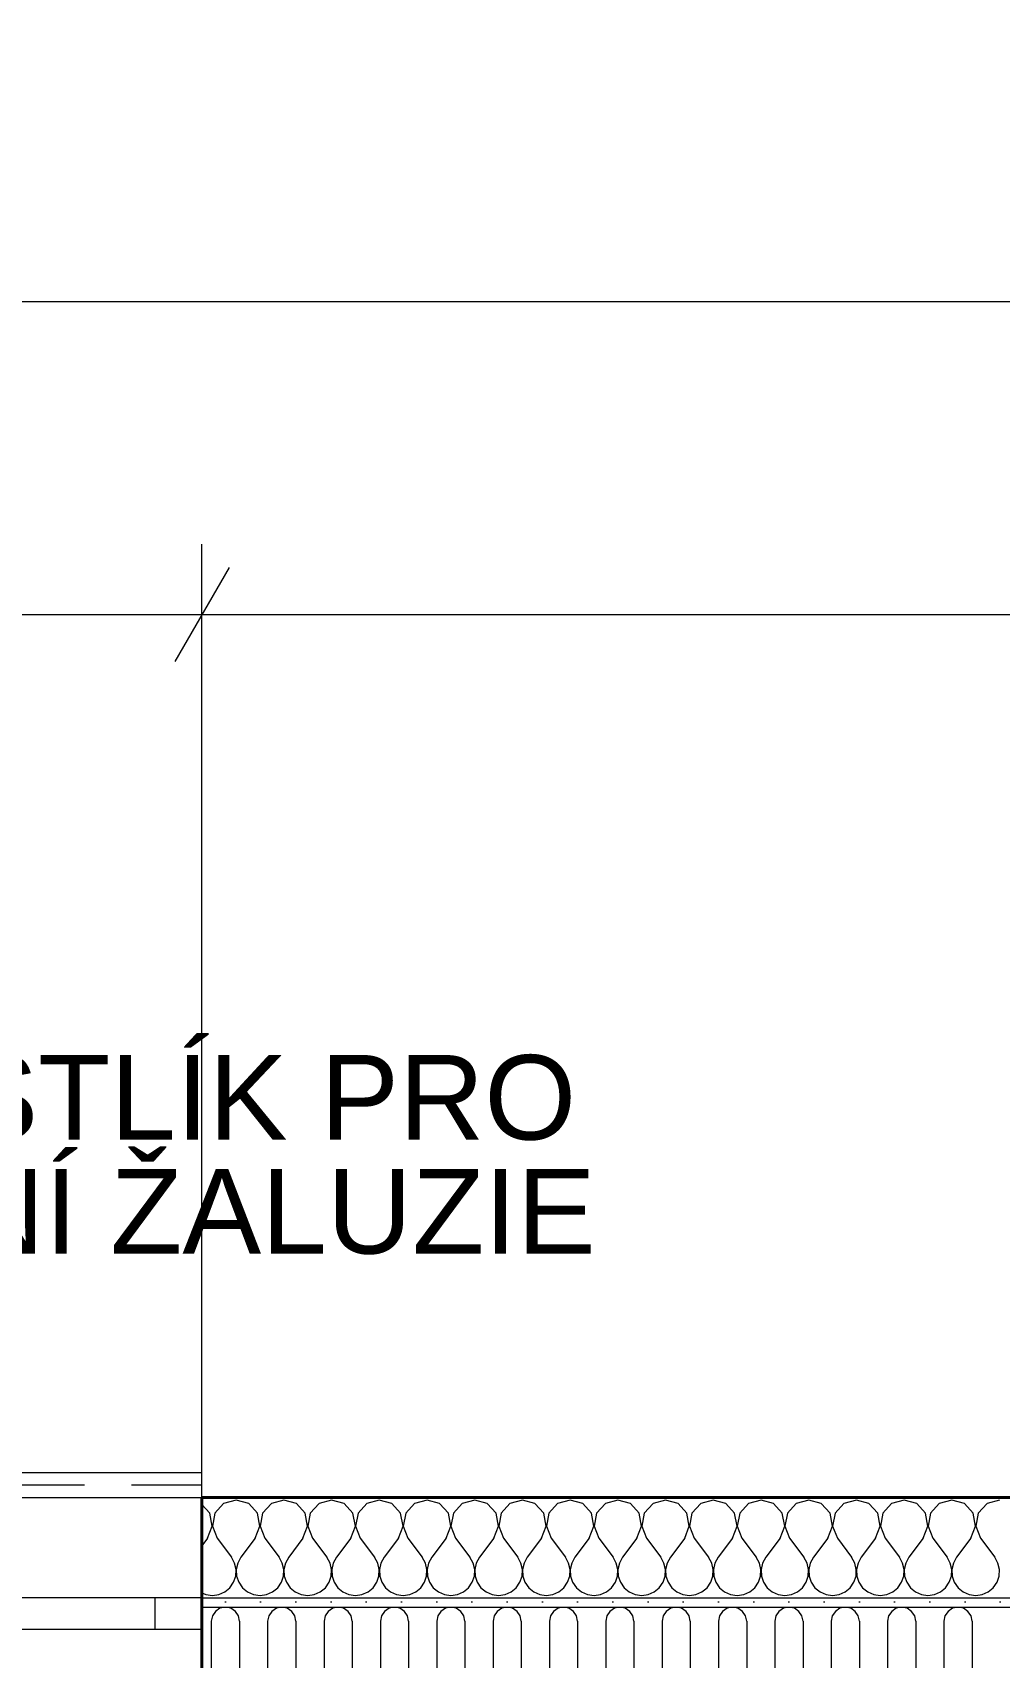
# Model space of a CAD drawing. Header units: millimetres. Extents: x -3100 to 17162, y -19566 to 10100.
# Drawn here: x 10379 to 11924, y 7505 to 10100 of the extents above; entities that cross this region are included whole.
import ezdxf

# ---------------------------------------------------------------- set-up
doc = ezdxf.new("R2010")
doc.units = ezdxf.units.MM
doc.header["$MEASUREMENT"] = 0
doc.linetypes.add('Wipeout_Contour', pattern=[1000, 0, -1000])
doc.linetypes.add('Čárkovaná S', pattern=[187.5, 112.5, -75])
for name, color, linetype in [('Konstrukce - morfy', 7, 'Continuous'), ('Konstrukce - svislé nosné', 7, 'Continuous'), ('Konstrukce – Dělicí čáry vrstev', 7, 'Continuous'), ('Kóty - SP', 7, 'Continuous'), ('Otvory – Okna', 7, 'Continuous'), ('Výplně – Řezové', 7, 'Continuous')]:
    doc.layers.add(name, color=color, linetype=linetype)
doc.styles.add('GENEROVANÝ_STYL_1', font='Arial.ttf')
doc.dimstyles.new('GENEROVANÝ_STYL__1', dxfattribs={"dimtxt": 134.999996, "dimasz": 114, "dimexe": 0.18, "dimexo": 0.0625, "dimgap": 0, "dimtad": 1, "dimtih": 1, "dimtoh": 1, "dimdec": 0, "dimzin": 0, "dimdsep": 46, "dimtxsty": 'GENEROVANÝ_STYL_1', "dimblk": 'ARROWHEAD_2', "dimblk1": 'ARROWHEAD_2', "dimblk2": 'ARROWHEAD_2', "dimcen": 0.09, "dimse1": 1, "dimse2": 1, "dimclrd": 256, "dimclre": 256, "dimclrt": 256, "dimazin": 0, "dimtfac": 1, "dimtdec": 4, "dimtmove": 0, "dimatfit": 3, "dimfxl": 1, "dimtolj": 1, "dimtzin": 0, "dimarcsym": 0})
doc.dimstyles.new('GENEROVANÝ_STYL__2', dxfattribs={"dimtxt": 134.999996, "dimasz": 114, "dimexe": 0.18, "dimexo": 0.0625, "dimgap": 0, "dimtad": 1, "dimdec": 0, "dimzin": 0, "dimdsep": 46, "dimtxsty": 'GENEROVANÝ_STYL_1', "dimblk": 'ARROWHEAD_2', "dimblk1": 'ARROWHEAD_2', "dimblk2": 'ARROWHEAD_2', "dimcen": 0.09, "dimse1": 1, "dimse2": 1, "dimclrd": 256, "dimclre": 256, "dimclrt": 256, "dimazin": 0, "dimtfac": 1, "dimtdec": 4, "dimtmove": 0, "dimatfit": 3, "dimfxl": 1, "dimtolj": 1, "dimtzin": 0, "dimarcsym": 0})
doc.dimstyles.new('GENEROVANÝ_STYL__3', dxfattribs={"dimtxt": 134.999996, "dimasz": 114, "dimexe": 0.18, "dimexo": 0.0625, "dimgap": 0, "dimtad": 1, "dimdec": 0, "dimzin": 0, "dimdsep": 46, "dimtxsty": 'GENEROVANÝ_STYL_1', "dimblk": 'ARROWHEAD_2', "dimblk1": 'ARROWHEAD_2', "dimblk2": 'ARROWHEAD_2', "dimcen": 0.09, "dimse1": 1, "dimse2": 1, "dimclrd": 256, "dimclre": 256, "dimclrt": 256, "dimazin": 0, "dimtfac": 1, "dimtdec": 4, "dimtmove": 2, "dimatfit": 3, "dimfxl": 1, "dimtolj": 1, "dimtzin": 0, "dimarcsym": 0})

# ---------------------------------------------------------------- blocks, each defined once
blk = doc.blocks.new('*X62')
at = {"layer": 'Výplně – Řezové', "color": 53, "linetype": 'Continuous', "lineweight": 13, "true_color": 0xeccf4f}
for p, q in [((10678.9, 7583.3), (10671.6, 7578.4)), ((10687.5, 7585), (10678.9, 7583.3)), ((10696.1, 7583.3), (10687.5, 7585)), ((10703.4, 7578.4), (10696.1, 7583.3)), ((10768.9, 7583.3), (10761.6, 7578.4)), ((10777.5, 7585), (10768.9, 7583.3)), ((10786.1, 7583.3), (10777.5, 7585)), ((10793.4, 7578.4), (10786.1, 7583.3)), ((10858.9, 7583.3), (10851.6, 7578.4)), ((10867.5, 7585), (10858.9, 7583.3)), ((10876.1, 7583.3), (10867.5, 7585)), ((10883.4, 7578.4), (10876.1, 7583.3)), ((10948.9, 7583.3), (10941.6, 7578.4)), ((10957.5, 7585), (10948.9, 7583.3)), ((10966.1, 7583.3), (10957.5, 7585)), ((10973.4, 7578.4), (10966.1, 7583.3)), ((11038.9, 7583.3), (11031.6, 7578.4)), ((11047.5, 7585), (11038.9, 7583.3)), ((11056.1, 7583.3), (11047.5, 7585)), ((11063.4, 7578.4), (11056.1, 7583.3)), ((11128.9, 7583.3), (11121.6, 7578.4)), ((11137.5, 7585), (11128.9, 7583.3)), ((11146.1, 7583.3), (11137.5, 7585)), ((11153.4, 7578.4), (11146.1, 7583.3)), ((11218.9, 7583.3), (11211.6, 7578.4)), ((11227.5, 7585), (11218.9, 7583.3)), ((11236.1, 7583.3), (11227.5, 7585)), ((11243.4, 7578.4), (11236.1, 7583.3)), ((11308.9, 7583.3), (11301.6, 7578.4)), ((11317.5, 7585), (11308.9, 7583.3)), ((11326.1, 7583.3), (11317.5, 7585)), ((11333.4, 7578.4), (11326.1, 7583.3)), ((11398.9, 7583.3), (11391.6, 7578.4)), ((11407.5, 7585), (11398.9, 7583.3)), ((11416.1, 7583.3), (11407.5, 7585)), ((11423.4, 7578.4), (11416.1, 7583.3)), ((11488.9, 7583.3), (11481.6, 7578.4)), ((11497.5, 7585), (11488.9, 7583.3)), ((11506.1, 7583.3), (11497.5, 7585)), ((11513.4, 7578.4), (11506.1, 7583.3)), ((11578.9, 7583.3), (11571.6, 7578.4)), ((11587.5, 7585), (11578.9, 7583.3)), ((11596.1, 7583.3), (11587.5, 7585)), ((11603.4, 7578.4), (11596.1, 7583.3)), ((11668.9, 7583.3), (11661.6, 7578.4)), ((11677.5, 7585), (11668.9, 7583.3)), ((11686.1, 7583.3), (11677.5, 7585)), ((11693.4, 7578.4), (11686.1, 7583.3)), ((11758.9, 7583.3), (11751.6, 7578.4)), ((11767.5, 7585), (11758.9, 7583.3)), ((11776.1, 7583.3), (11767.5, 7585)), ((11783.4, 7578.4), (11776.1, 7583.3)), ((11848.9, 7583.3), (11841.6, 7578.4)), ((11857.5, 7585), (11848.9, 7583.3)), ((11866.1, 7583.3), (11857.5, 7585)), ((11873.4, 7578.4), (11866.1, 7583.3)), ((10666.7, 7571.1), (10665, 7562.5)), ((10665, 7562.5), (10665, 7487.5)), ((10671.6, 7578.4), (10666.7, 7571.1)), ((10708.3, 7571.1), (10703.4, 7578.4)), ((10710, 7562.5), (10708.3, 7571.1)), ((10710, 7562.5), (10710, 7487.5)), ((10756.7, 7571.1), (10755, 7562.5)), ((10755, 7562.5), (10755, 7487.5)), ((10761.6, 7578.4), (10756.7, 7571.1)), ((10798.3, 7571.1), (10793.4, 7578.4)), ((10800, 7562.5), (10798.3, 7571.1)), ((10800, 7562.5), (10800, 7487.5)), ((10846.7, 7571.1), (10845, 7562.5)), ((10845, 7562.5), (10845, 7487.5)), ((10851.6, 7578.4), (10846.7, 7571.1)), ((10888.3, 7571.1), (10883.4, 7578.4)), ((10890, 7562.5), (10888.3, 7571.1)), ((10890, 7562.5), (10890, 7487.5)), ((10936.7, 7571.1), (10935, 7562.5)), ((10935, 7562.5), (10935, 7487.5)), ((10941.6, 7578.4), (10936.7, 7571.1)), ((10978.3, 7571.1), (10973.4, 7578.4)), ((10980, 7562.5), (10978.3, 7571.1)), ((10980, 7562.5), (10980, 7487.5)), ((11026.7, 7571.1), (11025, 7562.5)), ((11025, 7562.5), (11025, 7487.5)), ((11031.6, 7578.4), (11026.7, 7571.1)), ((11068.3, 7571.1), (11063.4, 7578.4)), ((11070, 7562.5), (11068.3, 7571.1)), ((11070, 7562.5), (11070, 7487.5)), ((11116.7, 7571.1), (11115, 7562.5)), ((11115, 7562.5), (11115, 7487.5)), ((11121.6, 7578.4), (11116.7, 7571.1)), ((11158.3, 7571.1), (11153.4, 7578.4)), ((11160, 7562.5), (11158.3, 7571.1)), ((11160, 7562.5), (11160, 7487.5)), ((11206.7, 7571.1), (11205, 7562.5)), ((11205, 7562.5), (11205, 7487.5)), ((11211.6, 7578.4), (11206.7, 7571.1)), ((11248.3, 7571.1), (11243.4, 7578.4)), ((11250, 7562.5), (11248.3, 7571.1)), ((11250, 7562.5), (11250, 7487.5)), ((11296.7, 7571.1), (11295, 7562.5)), ((11295, 7562.5), (11295, 7487.5)), ((11301.6, 7578.4), (11296.7, 7571.1)), ((11338.3, 7571.1), (11333.4, 7578.4)), ((11340, 7562.5), (11338.3, 7571.1)), ((11340, 7562.5), (11340, 7487.5)), ((11386.7, 7571.1), (11385, 7562.5)), ((11385, 7562.5), (11385, 7487.5)), ((11391.6, 7578.4), (11386.7, 7571.1)), ((11428.3, 7571.1), (11423.4, 7578.4)), ((11430, 7562.5), (11428.3, 7571.1)), ((11430, 7562.5), (11430, 7487.5)), ((11476.7, 7571.1), (11475, 7562.5)), ((11475, 7562.5), (11475, 7487.5)), ((11481.6, 7578.4), (11476.7, 7571.1)), ((11518.3, 7571.1), (11513.4, 7578.4)), ((11520, 7562.5), (11518.3, 7571.1)), ((11520, 7562.5), (11520, 7487.5)), ((11566.7, 7571.1), (11565, 7562.5)), ((11565, 7562.5), (11565, 7487.5)), ((11571.6, 7578.4), (11566.7, 7571.1)), ((11608.3, 7571.1), (11603.4, 7578.4)), ((11610, 7562.5), (11608.3, 7571.1)), ((11610, 7562.5), (11610, 7487.5)), ((11656.7, 7571.1), (11655, 7562.5)), ((11655, 7562.5), (11655, 7487.5)), ((11661.6, 7578.4), (11656.7, 7571.1)), ((11698.3, 7571.1), (11693.4, 7578.4)), ((11700, 7562.5), (11698.3, 7571.1)), ((11700, 7562.5), (11700, 7487.5)), ((11746.7, 7571.1), (11745, 7562.5)), ((11745, 7562.5), (11745, 7487.5)), ((11751.6, 7578.4), (11746.7, 7571.1)), ((11788.3, 7571.1), (11783.4, 7578.4)), ((11790, 7562.5), (11788.3, 7571.1)), ((11790, 7562.5), (11790, 7487.5)), ((11836.7, 7571.1), (11835, 7562.5)), ((11835, 7562.5), (11835, 7487.5)), ((11841.6, 7578.4), (11836.7, 7571.1)), ((11878.3, 7571.1), (11873.4, 7578.4)), ((11880, 7562.5), (11878.3, 7571.1)), ((11880, 7562.5), (11880, 7487.5))]:
    blk.add_line(p, q, dxfattribs=at)
blk = doc.blocks.new('*X68')
at = {"layer": 'Výplně – Řezové', "color": 53, "linetype": 'Continuous', "lineweight": 13, "true_color": 0xeccf4f}
for p, q in [((10662.6, 7735.1), (10650, 7749)), ((10666.5, 7714.7), (10662.6, 7735.1)), ((10670.7, 7735.1), (10666.8, 7714.7)), ((10684.7, 7750.5), (10670.7, 7735.1)), ((10704.8, 7756.2), (10684.7, 7750.5)), ((10724.8, 7750.5), (10704.8, 7756.2)), ((10738.8, 7735.1), (10724.8, 7750.5)), ((10742.7, 7714.7), (10738.8, 7735.1)), ((10746.9, 7735.1), (10743, 7714.7)), ((10760.9, 7750.5), (10746.9, 7735.1)), ((10781, 7756.2), (10760.9, 7750.5)), ((10801, 7750.5), (10781, 7756.2)), ((10815, 7735.1), (10801, 7750.5)), ((10818.9, 7714.7), (10815, 7735.1)), ((10823.1, 7735.1), (10819.2, 7714.7)), ((10837.1, 7750.5), (10823.1, 7735.1)), ((10857.1, 7756.2), (10837.1, 7750.5)), ((10877.2, 7750.5), (10857.1, 7756.2)), ((10891.2, 7735.1), (10877.2, 7750.5)), ((10895.1, 7714.7), (10891.2, 7735.1)), ((10899.3, 7735.1), (10895.4, 7714.7)), ((10913.3, 7750.5), (10899.3, 7735.1)), ((10933.3, 7756.2), (10913.3, 7750.5)), ((10953.4, 7750.5), (10933.3, 7756.2)), ((10967.4, 7735.1), (10953.4, 7750.5)), ((10971.3, 7714.7), (10967.4, 7735.1)), ((10975.5, 7735.1), (10971.6, 7714.7)), ((10989.5, 7750.5), (10975.5, 7735.1)), ((11009.5, 7756.2), (10989.5, 7750.5)), ((11029.6, 7750.5), (11009.5, 7756.2)), ((11043.6, 7735.1), (11029.6, 7750.5)), ((11047.5, 7714.7), (11043.6, 7735.1)), ((11051.6, 7735.1), (11047.8, 7714.7)), ((11065.7, 7750.5), (11051.6, 7735.1)), ((11085.7, 7756.2), (11065.7, 7750.5)), ((11105.7, 7750.5), (11085.7, 7756.2)), ((11119.8, 7735.1), (11105.7, 7750.5)), ((11123.7, 7714.7), (11119.8, 7735.1)), ((11127.8, 7735.1), (11124, 7714.7)), ((11141.9, 7750.5), (11127.8, 7735.1)), ((11161.9, 7756.2), (11141.9, 7750.5)), ((11181.9, 7750.5), (11161.9, 7756.2)), ((11196, 7735.1), (11181.9, 7750.5)), ((11199.8, 7714.7), (11196, 7735.1)), ((11204, 7735.1), (11200.2, 7714.7)), ((11218.1, 7750.5), (11204, 7735.1)), ((11238.1, 7756.2), (11218.1, 7750.5)), ((11258.1, 7750.5), (11238.1, 7756.2)), ((11272.2, 7735.1), (11258.1, 7750.5)), ((11276, 7714.7), (11272.2, 7735.1)), ((11280.2, 7735.1), (11276.3, 7714.7)), ((11294.3, 7750.5), (11280.2, 7735.1)), ((11314.3, 7756.2), (11294.3, 7750.5)), ((11334.3, 7750.5), (11314.3, 7756.2)), ((11348.4, 7735.1), (11334.3, 7750.5)), ((11352.2, 7714.7), (11348.4, 7735.1)), ((11356.4, 7735.1), (11352.5, 7714.7)), ((11370.4, 7750.5), (11356.4, 7735.1)), ((11390.5, 7756.2), (11370.4, 7750.5)), ((11410.5, 7750.5), (11390.5, 7756.2)), ((11424.5, 7735.1), (11410.5, 7750.5)), ((11428.4, 7714.7), (11424.5, 7735.1)), ((11432.6, 7735.1), (11428.7, 7714.7)), ((11446.6, 7750.5), (11432.6, 7735.1)), ((11466.7, 7756.2), (11446.6, 7750.5)), ((11486.7, 7750.5), (11466.7, 7756.2)), ((11500.7, 7735.1), (11486.7, 7750.5)), ((11504.6, 7714.7), (11500.7, 7735.1)), ((11508.8, 7735.1), (11504.9, 7714.7)), ((11522.8, 7750.5), (11508.8, 7735.1)), ((11542.9, 7756.2), (11522.8, 7750.5)), ((11562.9, 7750.5), (11542.9, 7756.2)), ((11576.9, 7735.1), (11562.9, 7750.5)), ((11580.8, 7714.7), (11576.9, 7735.1)), ((11585, 7735.1), (11581.1, 7714.7)), ((11599, 7750.5), (11585, 7735.1)), ((11619, 7756.2), (11599, 7750.5)), ((11639.1, 7750.5), (11619, 7756.2)), ((11653.1, 7735.1), (11639.1, 7750.5)), ((11657, 7714.7), (11653.1, 7735.1)), ((11661.2, 7735.1), (11657.3, 7714.7)), ((11675.2, 7750.5), (11661.2, 7735.1)), ((11695.2, 7756.2), (11675.2, 7750.5)), ((11715.3, 7750.5), (11695.2, 7756.2)), ((11729.3, 7735.1), (11715.3, 7750.5)), ((11733.2, 7714.7), (11729.3, 7735.1)), ((11737.4, 7735.1), (11733.5, 7714.7)), ((11751.4, 7750.5), (11737.4, 7735.1)), ((11771.4, 7756.2), (11751.4, 7750.5)), ((11791.5, 7750.5), (11771.4, 7756.2)), ((11805.5, 7735.1), (11791.5, 7750.5)), ((11809.4, 7714.7), (11805.5, 7735.1)), ((11813.5, 7735.1), (11809.7, 7714.7)), ((11827.6, 7750.5), (11813.5, 7735.1)), ((11847.6, 7756.2), (11827.6, 7750.5)), ((11867.6, 7750.5), (11847.6, 7756.2)), ((11881.7, 7735.1), (11867.6, 7750.5)), ((11885.6, 7714.7), (11881.7, 7735.1)), ((11889.7, 7735.1), (11885.9, 7714.7)), ((11903.8, 7750.5), (11889.7, 7735.1)), ((11923.8, 7756.2), (11903.8, 7750.5)), ((10659, 7695.2), (10666.5, 7714.7)), ((10666.8, 7714.7), (10674.3, 7695.2)), ((10735.2, 7695.2), (10742.7, 7714.7)), ((10743, 7714.7), (10750.5, 7695.2)), ((10811.4, 7695.2), (10818.9, 7714.7)), ((10819.2, 7714.7), (10826.7, 7695.2)), ((10887.6, 7695.2), (10895.1, 7714.7)), ((10895.4, 7714.7), (10902.9, 7695.2)), ((10963.8, 7695.2), (10971.3, 7714.7)), ((10971.6, 7714.7), (10979, 7695.2)), ((11040, 7695.2), (11047.5, 7714.7)), ((11047.8, 7714.7), (11055.2, 7695.2)), ((11116.2, 7695.2), (11123.7, 7714.7)), ((11124, 7714.7), (11131.4, 7695.2)), ((11192.4, 7695.2), (11199.8, 7714.7)), ((11200.2, 7714.7), (11207.6, 7695.2)), ((11268.6, 7695.2), (11276, 7714.7)), ((11276.3, 7714.7), (11283.8, 7695.2)), ((11344.8, 7695.2), (11352.2, 7714.7)), ((11352.5, 7714.7), (11360, 7695.2)), ((11421, 7695.2), (11428.4, 7714.7)), ((11428.7, 7714.7), (11436.2, 7695.2)), ((11497.1, 7695.2), (11504.6, 7714.7)), ((11504.9, 7714.7), (11512.4, 7695.2)), ((11573.3, 7695.2), (11580.8, 7714.7)), ((11581.1, 7714.7), (11588.6, 7695.2)), ((11649.5, 7695.2), (11657, 7714.7)), ((11657.3, 7714.7), (11664.8, 7695.2)), ((11725.7, 7695.2), (11733.2, 7714.7)), ((11733.5, 7714.7), (11741, 7695.2)), ((11801.9, 7695.2), (11809.4, 7714.7)), ((11809.7, 7714.7), (11817.1, 7695.2)), ((11878.1, 7695.2), (11885.6, 7714.7)), ((11885.9, 7714.7), (11893.3, 7695.2)), ((10659, 7695.2), (10650, 7683.2)), ((10674.3, 7695.2), (10697.1, 7664.8)), ((10735.2, 7695.2), (10712.4, 7664.8)), ((10750.5, 7695.2), (10773.3, 7664.8)), ((10811.4, 7695.2), (10788.6, 7664.8)), ((10826.7, 7695.2), (10849.5, 7664.8)), ((10887.6, 7695.2), (10864.8, 7664.8)), ((10902.9, 7695.2), (10925.7, 7664.8)), ((10963.8, 7695.2), (10941, 7664.8)), ((10979, 7695.2), (11001.9, 7664.8)), ((11040, 7695.2), (11017.1, 7664.8)), ((11055.2, 7695.2), (11078.1, 7664.8)), ((11116.2, 7695.2), (11093.3, 7664.8)), ((11131.4, 7695.2), (11154.3, 7664.8)), ((11192.4, 7695.2), (11169.5, 7664.8)), ((11207.6, 7695.2), (11230.5, 7664.8)), ((11268.6, 7695.2), (11245.7, 7664.8)), ((11283.8, 7695.2), (11306.7, 7664.8)), ((11344.8, 7695.2), (11321.9, 7664.8)), ((11360, 7695.2), (11382.9, 7664.8)), ((11421, 7695.2), (11398.1, 7664.8)), ((11436.2, 7695.2), (11459, 7664.8)), ((11497.1, 7695.2), (11474.3, 7664.8)), ((11512.4, 7695.2), (11535.2, 7664.8)), ((11573.3, 7695.2), (11550.5, 7664.8)), ((11588.6, 7695.2), (11611.4, 7664.8)), ((11649.5, 7695.2), (11626.7, 7664.8)), ((11664.8, 7695.2), (11687.6, 7664.8)), ((11725.7, 7695.2), (11702.9, 7664.8)), ((11741, 7695.2), (11763.8, 7664.8)), ((11801.9, 7695.2), (11779, 7664.8)), ((11817.1, 7695.2), (11840, 7664.8)), ((11878.1, 7695.2), (11855.2, 7664.8)), ((11893.3, 7695.2), (11916.2, 7664.8)), ((10702.2, 7655.6), (10697.1, 7664.8)), ((10712.4, 7664.8), (10707.3, 7655.6)), ((10778.4, 7655.6), (10773.3, 7664.8)), ((10788.6, 7664.8), (10783.5, 7655.6)), ((10854.6, 7655.6), (10849.5, 7664.8)), ((10864.8, 7664.8), (10859.7, 7655.6)), ((10930.8, 7655.6), (10925.7, 7664.8)), ((10941, 7664.8), (10935.9, 7655.6)), ((11007, 7655.6), (11001.9, 7664.8)), ((11017.1, 7664.8), (11012.1, 7655.6)), ((11083.2, 7655.6), (11078.1, 7664.8)), ((11093.3, 7664.8), (11088.2, 7655.6)), ((11159.4, 7655.6), (11154.3, 7664.8)), ((11169.5, 7664.8), (11164.4, 7655.6)), ((11235.6, 7655.6), (11230.5, 7664.8)), ((11245.7, 7664.8), (11240.6, 7655.6)), ((11311.8, 7655.6), (11306.7, 7664.8)), ((11321.9, 7664.8), (11316.8, 7655.6)), ((11387.9, 7655.6), (11382.9, 7664.8)), ((11398.1, 7664.8), (11393, 7655.6)), ((11464.1, 7655.6), (11459, 7664.8)), ((11474.3, 7664.8), (11469.2, 7655.6)), ((11540.3, 7655.6), (11535.2, 7664.8)), ((11550.5, 7664.8), (11545.4, 7655.6)), ((11616.5, 7655.6), (11611.4, 7664.8)), ((11626.7, 7664.8), (11621.6, 7655.6)), ((11692.7, 7655.6), (11687.6, 7664.8)), ((11702.9, 7664.8), (11697.8, 7655.6)), ((11768.9, 7655.6), (11763.8, 7664.8)), ((11779, 7664.8), (11774, 7655.6)), ((11845.1, 7655.6), (11840, 7664.8)), ((11855.2, 7664.8), (11850.2, 7655.6)), ((11921.3, 7655.6), (11916.2, 7664.8)), ((10700.7, 7624.9), (10704.1, 7634.8)), ((10704.6, 7645.3), (10702.2, 7655.6)), ((10704.1, 7634.8), (10704.6, 7645.3)), ((10707.3, 7655.6), (10704.9, 7645.3)), ((10704.9, 7645.3), (10705.4, 7634.8)), ((10705.4, 7634.8), (10708.8, 7624.9)), ((10776.9, 7624.9), (10780.3, 7634.8)), ((10780.8, 7645.3), (10778.4, 7655.6)), ((10780.3, 7634.8), (10780.8, 7645.3)), ((10783.5, 7655.6), (10781.1, 7645.3)), ((10781.1, 7645.3), (10781.6, 7634.8)), ((10781.6, 7634.8), (10785, 7624.9)), ((10853.1, 7624.9), (10856.5, 7634.8)), ((10857, 7645.3), (10854.6, 7655.6)), ((10856.5, 7634.8), (10857, 7645.3)), ((10859.7, 7655.6), (10857.3, 7645.3)), ((10857.3, 7645.3), (10857.8, 7634.8)), ((10857.8, 7634.8), (10861.2, 7624.9)), ((10929.3, 7624.9), (10932.7, 7634.8)), ((10933.2, 7645.3), (10930.8, 7655.6)), ((10932.7, 7634.8), (10933.2, 7645.3)), ((10935.9, 7655.6), (10933.5, 7645.3)), ((10933.5, 7645.3), (10934, 7634.8)), ((10934, 7634.8), (10937.4, 7624.9)), ((11005.5, 7624.9), (11008.9, 7634.8)), ((11009.4, 7645.3), (11007, 7655.6)), ((11008.9, 7634.8), (11009.4, 7645.3)), ((11012.1, 7655.6), (11009.7, 7645.3)), ((11009.7, 7645.3), (11010.2, 7634.8)), ((11010.2, 7634.8), (11013.5, 7624.9)), ((11081.7, 7624.9), (11085.1, 7634.8)), ((11085.6, 7645.3), (11083.2, 7655.6)), ((11085.1, 7634.8), (11085.6, 7645.3)), ((11088.2, 7655.6), (11085.9, 7645.3)), ((11085.9, 7645.3), (11086.4, 7634.8)), ((11086.4, 7634.8), (11089.7, 7624.9)), ((11157.9, 7624.9), (11161.2, 7634.8)), ((11161.8, 7645.3), (11159.4, 7655.6)), ((11161.2, 7634.8), (11161.8, 7645.3)), ((11164.4, 7655.6), (11162.1, 7645.3)), ((11162.1, 7645.3), (11162.6, 7634.8)), ((11162.6, 7634.8), (11165.9, 7624.9)), ((11234.1, 7624.9), (11237.4, 7634.8)), ((11237.9, 7645.3), (11235.6, 7655.6)), ((11237.4, 7634.8), (11237.9, 7645.3)), ((11240.6, 7655.6), (11238.2, 7645.3)), ((11238.2, 7645.3), (11238.8, 7634.8)), ((11238.8, 7634.8), (11242.1, 7624.9)), ((11310.3, 7624.9), (11313.6, 7634.8)), ((11314.1, 7645.3), (11311.8, 7655.6)), ((11313.6, 7634.8), (11314.1, 7645.3)), ((11316.8, 7655.6), (11314.4, 7645.3)), ((11314.4, 7645.3), (11314.9, 7634.8)), ((11314.9, 7634.8), (11318.3, 7624.9)), ((11386.5, 7624.9), (11389.8, 7634.8)), ((11390.3, 7645.3), (11387.9, 7655.6)), ((11389.8, 7634.8), (11390.3, 7645.3)), ((11393, 7655.6), (11390.6, 7645.3)), ((11390.6, 7645.3), (11391.1, 7634.8)), ((11391.1, 7634.8), (11394.5, 7624.9)), ((11462.6, 7624.9), (11466, 7634.8)), ((11466.5, 7645.3), (11464.1, 7655.6)), ((11466, 7634.8), (11466.5, 7645.3)), ((11469.2, 7655.6), (11466.8, 7645.3)), ((11466.8, 7645.3), (11467.3, 7634.8)), ((11467.3, 7634.8), (11470.7, 7624.9)), ((11538.8, 7624.9), (11542.2, 7634.8)), ((11542.7, 7645.3), (11540.3, 7655.6)), ((11542.2, 7634.8), (11542.7, 7645.3)), ((11545.4, 7655.6), (11543, 7645.3)), ((11543, 7645.3), (11543.5, 7634.8)), ((11543.5, 7634.8), (11546.9, 7624.9)), ((11615, 7624.9), (11618.4, 7634.8)), ((11618.9, 7645.3), (11616.5, 7655.6)), ((11618.4, 7634.8), (11618.9, 7645.3)), ((11621.6, 7655.6), (11619.2, 7645.3)), ((11619.2, 7645.3), (11619.7, 7634.8)), ((11619.7, 7634.8), (11623.1, 7624.9)), ((11691.2, 7624.9), (11694.6, 7634.8)), ((11695.1, 7645.3), (11692.7, 7655.6)), ((11694.6, 7634.8), (11695.1, 7645.3)), ((11697.8, 7655.6), (11695.4, 7645.3)), ((11695.4, 7645.3), (11695.9, 7634.8)), ((11695.9, 7634.8), (11699.3, 7624.9)), ((11767.4, 7624.9), (11770.8, 7634.8)), ((11771.3, 7645.3), (11768.9, 7655.6)), ((11770.8, 7634.8), (11771.3, 7645.3)), ((11774, 7655.6), (11771.6, 7645.3)), ((11771.6, 7645.3), (11772.1, 7634.8)), ((11772.1, 7634.8), (11775.5, 7624.9)), ((11843.6, 7624.9), (11847, 7634.8)), ((11847.5, 7645.3), (11845.1, 7655.6)), ((11847, 7634.8), (11847.5, 7645.3)), ((11850.2, 7655.6), (11847.8, 7645.3)), ((11847.8, 7645.3), (11848.3, 7634.8)), ((11848.3, 7634.8), (11851.6, 7624.9)), ((11919.8, 7624.9), (11923.1, 7634.8)), ((11923.7, 7645.3), (11921.3, 7655.6)), ((11923.1, 7634.8), (11923.7, 7645.3)), ((10650, 7608), (10656.3, 7605.3)), ((10656.3, 7605.3), (10666.7, 7603.8)), ((10666.7, 7603.8), (10677.1, 7605.3)), ((10677.1, 7605.3), (10686.7, 7609.5)), ((10686.7, 7609.5), (10694.8, 7616.2)), ((10694.8, 7616.2), (10700.7, 7624.9)), ((10708.8, 7624.9), (10714.7, 7616.2)), ((10714.7, 7616.2), (10722.8, 7609.5)), ((10722.8, 7609.5), (10732.4, 7605.3)), ((10732.4, 7605.3), (10742.9, 7603.8)), ((10742.9, 7603.8), (10753.3, 7605.3)), ((10753.3, 7605.3), (10762.9, 7609.5)), ((10762.9, 7609.5), (10771, 7616.2)), ((10771, 7616.2), (10776.9, 7624.9)), ((10785, 7624.9), (10790.9, 7616.2)), ((10790.9, 7616.2), (10799, 7609.5)), ((10799, 7609.5), (10808.6, 7605.3)), ((10808.6, 7605.3), (10819, 7603.8)), ((10819, 7603.8), (10829.5, 7605.3)), ((10829.5, 7605.3), (10839.1, 7609.5)), ((10839.1, 7609.5), (10847.2, 7616.2)), ((10847.2, 7616.2), (10853.1, 7624.9)), ((10861.2, 7624.9), (10867.1, 7616.2)), ((10867.1, 7616.2), (10875.2, 7609.5)), ((10875.2, 7609.5), (10884.8, 7605.3)), ((10884.8, 7605.3), (10895.2, 7603.8)), ((10895.2, 7603.8), (10905.6, 7605.3)), ((10905.6, 7605.3), (10915.3, 7609.5)), ((10915.3, 7609.5), (10923.4, 7616.2)), ((10923.4, 7616.2), (10929.3, 7624.9)), ((10937.4, 7624.9), (10943.3, 7616.2)), ((10943.3, 7616.2), (10951.4, 7609.5)), ((10951.4, 7609.5), (10961, 7605.3)), ((10961, 7605.3), (10971.4, 7603.8)), ((10971.4, 7603.8), (10981.8, 7605.3)), ((10981.8, 7605.3), (10991.5, 7609.5)), ((10991.5, 7609.5), (10999.5, 7616.2)), ((10999.5, 7616.2), (11005.5, 7624.9)), ((11013.5, 7624.9), (11019.5, 7616.2)), ((11019.5, 7616.2), (11027.6, 7609.5)), ((11027.6, 7609.5), (11037.2, 7605.3)), ((11037.2, 7605.3), (11047.6, 7603.8)), ((11047.6, 7603.8), (11058, 7605.3)), ((11058, 7605.3), (11067.6, 7609.5)), ((11067.6, 7609.5), (11075.7, 7616.2)), ((11075.7, 7616.2), (11081.7, 7624.9)), ((11089.7, 7624.9), (11095.7, 7616.2)), ((11095.7, 7616.2), (11103.8, 7609.5)), ((11103.8, 7609.5), (11113.4, 7605.3)), ((11113.4, 7605.3), (11123.8, 7603.8)), ((11123.8, 7603.8), (11134.2, 7605.3)), ((11134.2, 7605.3), (11143.8, 7609.5)), ((11143.8, 7609.5), (11151.9, 7616.2)), ((11151.9, 7616.2), (11157.9, 7624.9)), ((11165.9, 7624.9), (11171.9, 7616.2)), ((11171.9, 7616.2), (11180, 7609.5)), ((11180, 7609.5), (11189.6, 7605.3)), ((11189.6, 7605.3), (11200, 7603.8)), ((11200, 7603.8), (11210.4, 7605.3)), ((11210.4, 7605.3), (11220, 7609.5)), ((11220, 7609.5), (11228.1, 7616.2)), ((11228.1, 7616.2), (11234.1, 7624.9)), ((11242.1, 7624.9), (11248.1, 7616.2)), ((11248.1, 7616.2), (11256.2, 7609.5)), ((11256.2, 7609.5), (11265.8, 7605.3)), ((11265.8, 7605.3), (11276.2, 7603.8)), ((11276.2, 7603.8), (11286.6, 7605.3)), ((11286.6, 7605.3), (11296.2, 7609.5)), ((11296.2, 7609.5), (11304.3, 7616.2)), ((11304.3, 7616.2), (11310.3, 7624.9)), ((11318.3, 7624.9), (11324.3, 7616.2)), ((11324.3, 7616.2), (11332.4, 7609.5)), ((11332.4, 7609.5), (11342, 7605.3)), ((11342, 7605.3), (11352.4, 7603.8)), ((11352.4, 7603.8), (11362.8, 7605.3)), ((11362.8, 7605.3), (11372.4, 7609.5)), ((11372.4, 7609.5), (11380.5, 7616.2)), ((11380.5, 7616.2), (11386.5, 7624.9)), ((11394.5, 7624.9), (11400.5, 7616.2)), ((11400.5, 7616.2), (11408.5, 7609.5)), ((11408.5, 7609.5), (11418.2, 7605.3)), ((11418.2, 7605.3), (11428.6, 7603.8)), ((11428.6, 7603.8), (11439, 7605.3)), ((11439, 7605.3), (11448.6, 7609.5)), ((11448.6, 7609.5), (11456.7, 7616.2)), ((11456.7, 7616.2), (11462.6, 7624.9)), ((11470.7, 7624.9), (11476.6, 7616.2)), ((11476.6, 7616.2), (11484.7, 7609.5)), ((11484.7, 7609.5), (11494.4, 7605.3)), ((11494.4, 7605.3), (11504.8, 7603.8)), ((11504.8, 7603.8), (11515.2, 7605.3)), ((11515.2, 7605.3), (11524.8, 7609.5)), ((11524.8, 7609.5), (11532.9, 7616.2)), ((11532.9, 7616.2), (11538.8, 7624.9)), ((11546.9, 7624.9), (11552.8, 7616.2)), ((11552.8, 7616.2), (11560.9, 7609.5)), ((11560.9, 7609.5), (11570.5, 7605.3)), ((11570.5, 7605.3), (11581, 7603.8)), ((11581, 7603.8), (11591.4, 7605.3)), ((11591.4, 7605.3), (11601, 7609.5)), ((11601, 7609.5), (11609.1, 7616.2)), ((11609.1, 7616.2), (11615, 7624.9)), ((11623.1, 7624.9), (11629, 7616.2)), ((11629, 7616.2), (11637.1, 7609.5)), ((11637.1, 7609.5), (11646.7, 7605.3)), ((11646.7, 7605.3), (11657.1, 7603.8)), ((11657.1, 7603.8), (11667.6, 7605.3)), ((11667.6, 7605.3), (11677.2, 7609.5)), ((11677.2, 7609.5), (11685.3, 7616.2)), ((11685.3, 7616.2), (11691.2, 7624.9)), ((11699.3, 7624.9), (11705.2, 7616.2)), ((11705.2, 7616.2), (11713.3, 7609.5)), ((11713.3, 7609.5), (11722.9, 7605.3)), ((11722.9, 7605.3), (11733.3, 7603.8)), ((11733.3, 7603.8), (11743.7, 7605.3)), ((11743.7, 7605.3), (11753.4, 7609.5)), ((11753.4, 7609.5), (11761.5, 7616.2)), ((11761.5, 7616.2), (11767.4, 7624.9)), ((11775.5, 7624.9), (11781.4, 7616.2)), ((11781.4, 7616.2), (11789.5, 7609.5)), ((11789.5, 7609.5), (11799.1, 7605.3)), ((11799.1, 7605.3), (11809.5, 7603.8)), ((11809.5, 7603.8), (11819.9, 7605.3)), ((11819.9, 7605.3), (11829.6, 7609.5)), ((11829.6, 7609.5), (11837.6, 7616.2)), ((11837.6, 7616.2), (11843.6, 7624.9)), ((11851.6, 7624.9), (11857.6, 7616.2)), ((11857.6, 7616.2), (11865.7, 7609.5)), ((11865.7, 7609.5), (11875.3, 7605.3)), ((11875.3, 7605.3), (11885.7, 7603.8)), ((11885.7, 7603.8), (11896.1, 7605.3)), ((11896.1, 7605.3), (11905.7, 7609.5)), ((11905.7, 7609.5), (11913.8, 7616.2)), ((11913.8, 7616.2), (11919.8, 7624.9))]:
    blk.add_line(p, q, dxfattribs=at)
blk = doc.blocks.new('Vícekřídlé vodorovné okno 27')
at = {"layer": 'Otvory – Okna', "color": 7, "linetype": 'Continuous', "lineweight": 20}
for p, q in [((-450, 150), (450, 150)), ((-450, 0), (-375, 0)), ((-375, 0), (-375, -50)), ((-375, 0), (375, 0)), ((375, -50), (375, 0)), ((375, 0), (450, 0)), ((-375, -50), (-450, -50)), ((375, -50), (-375, -50)), ((450, -50), (375, -50)), ((-450, -210), (450, -210))]:
    blk.add_line(p, q, dxfattribs=at)
at = {"layer": 'Otvory – Okna', "color": 7, "linetype": 'Continuous', "lineweight": 40}
for p, q in [((-450, 135), (-450, 150)), ((-450, 85), (-450, 135)), ((450, 135), (450, 150)), ((450, 85), (450, 135)), ((-450, 0), (-450, 85)), ((450, 0), (450, 85)), ((-450, -35), (-450, 0)), ((-450, -35), (-450, 0)), ((450, -35), (450, 0)), ((450, -35), (450, 0)), ((-450, -50), (-450, -35)), ((-450, -50), (-450, -35)), ((-450, -210), (-450, -50)), ((450, -50), (450, -35)), ((450, -50), (450, -35)), ((450, -210), (450, -50))]:
    blk.add_line(p, q, dxfattribs=at)
blk = doc.blocks.new('Zeď_3', base_point=(0, 7400))
at = {"color": 254, "linetype": 'Wipeout_Contour', "lineweight": 0, "ltscale": 58160.201248}
blk.add_wipeout([(10650, 7465), (14165, 7465), (14165, 7585), (10650, 7585)], dxfattribs=at).dxf.layer = 'Výplně – Řezové'
at = {"layer": 'Konstrukce - svislé nosné', "color": 7, "linetype": 'Continuous', "lineweight": 40}
blk.add_line((10650, 7550), (10650, 7465), dxfattribs=at)
at = {"layer": 'Konstrukce - svislé nosné', "color": 7, "lineweight": 40}
blk.add_blockref('*X62', (0, 0), dxfattribs=at)
at = {"color": 254, "linetype": 'Wipeout_Contour', "lineweight": 0, "ltscale": 58513.267306}
blk.add_wipeout([(10650, 7585), (14285, 7585), (14285, 7600), (10650, 7600)], dxfattribs=at).dxf.layer = 'Výplně – Řezové'
at = {"layer": 'Výplně – Řezové', "linetype": 'Continuous', "lineweight": 13, "true_color": 0xa8a8a8}
h = blk.add_hatch(dxfattribs=at)
h.set_pattern_fill('Sádra', color=253, style=0, pattern_type=2)
h.set_pattern_definition([(0, (0, 0), (0, 56.25), [0, -56.25])])
h.paths.add_polyline_path([(10650, 7585), (14285, 7585), (14285, 7600), (10650, 7600)])
at = {"layer": 'Konstrukce - svislé nosné', "color": 7, "linetype": 'Continuous', "lineweight": 40}
blk.add_line((10650, 7585), (10650, 7550), dxfattribs=at)
at = {"layer": 'Konstrukce – Dělicí čáry vrstev', "color": 7, "linetype": 'Continuous', "lineweight": 13}
blk.add_line((10650, 7585), (14285, 7585), dxfattribs=at)
at = {"color": 254, "linetype": 'Wipeout_Contour', "lineweight": 0, "ltscale": 58724.783729}
blk.add_wipeout([(10650, 7760), (10650, 7600), (14300, 7600), (14300, 7760)], dxfattribs=at).dxf.layer = 'Výplně – Řezové'
at = {"layer": 'Konstrukce - svislé nosné', "color": 7, "linetype": 'Continuous', "lineweight": 40}
for p, q in [((10650, 7760), (10650, 7600)), ((10650, 7600), (10650, 7585))]:
    blk.add_line(p, q, dxfattribs=at)
at = {"layer": 'Konstrukce - svislé nosné', "color": 7, "linetype": 'Continuous', "lineweight": 40, "flags": 128}
blk.add_lwpolyline([(14460, 7760), (10650, 7760)], dxfattribs=at)
at = {"layer": 'Konstrukce – Dělicí čáry vrstev', "color": 7, "linetype": 'Continuous', "lineweight": 13}
blk.add_line((10650, 7600), (14300, 7600), dxfattribs=at)
at = {"layer": 'Konstrukce - svislé nosné', "color": 7, "lineweight": 40}
blk.add_blockref('*X68', (0, 0), dxfattribs=at)
at = {"layer": 'Otvory – Okna', "color": 11, "linetype": 'Continuous', "lineweight": 20, "true_color": 0xf9716e, "xscale": -1, "zscale": 1000, "rotation": 180}
blk.add_blockref('Vícekřídlé vodorovné okno 27', (10200, 7550), dxfattribs=at)
blk = doc.blocks.new('*D332')
at = {"layer": 'Kóty - SP', "color": 146, "linetype": 'Continuous', "lineweight": 13, "true_color": 0x1a4f6e}
for p, q in [((9750, 9058), (9750, 9283)), ((10650, 9058), (10650, 9283)), ((9793.3, 9245.5), (9706.7, 9095.5)), ((10693.3, 9245.5), (10606.7, 9095.5)), ((9750, 9170.5), (10650, 9170.5))]:
    blk.add_line(p, q, dxfattribs=at)
at = {"layer": 'Kóty - SP', "color": 146, "lineweight": 13, "true_color": 0x1a4f6e, "insert": (10045.5, 9197.5), "char_height": 135, "attachment_point": 7, "style": 'GENEROVANÝ_STYL_1'}
blk.add_mtext('\\A1;{\\pql;\\fArial|b0|i0|c0|p0;\\W1.000000;900}', dxfattribs=at)
blk = doc.blocks.new('ARROWHEAD_2')
at = {"color": 0, "linetype": 'Continuous', "lineweight": 0}
for p, q in [((-0.378, -0.655), (0.378, 0.655)), ((0, 0), (-1, 0))]:
    blk.add_line(p, q, dxfattribs=at)
blk = doc.blocks.new('*D333')
at = {"layer": 'Kóty - SP', "color": 146, "linetype": 'Continuous', "lineweight": 13, "true_color": 0x1a4f6e}
for p, q in [((10650, 9058), (10650, 9283)), ((14460, 9058), (14460, 9283)), ((10693.3, 9245.5), (10606.7, 9095.5)), ((14416.7, 9095.5), (14503.3, 9245.5)), ((10650, 9170.5), (14460, 9170.5)), ((14460, 9170.5), (14533.3, 9170.5))]:
    blk.add_line(p, q, dxfattribs=at)
at = {"layer": 'Kóty - SP', "color": 146, "lineweight": 13, "true_color": 0x1a4f6e, "insert": (12323.3, 9197.5), "char_height": 135, "attachment_point": 7, "style": 'GENEROVANÝ_STYL_1'}
blk.add_mtext('\\A1;{\\pql;\\fArial|b0|i0|c0|p0;\\W1.000000;3\xa0810}', dxfattribs=at)
blk = doc.blocks.new('*D334')
at = {"layer": 'Kóty - SP', "color": 146, "linetype": 'Continuous', "lineweight": 13, "true_color": 0x1a4f6e}
for p, q in [((-360, 9558), (-360, 9783)), ((14460, 9558), (14460, 9783)), ((-316.7, 9745.5), (-403.3, 9595.5)), ((14416.7, 9595.5), (14503.3, 9745.5)), ((-433.4, 9670.5), (-360, 9670.5)), ((-360, 9670.5), (14460, 9670.5)), ((14460, 9670.5), (14533.3, 9670.5))]:
    blk.add_line(p, q, dxfattribs=at)
at = {"layer": 'Kóty - SP', "color": 146, "lineweight": 13, "true_color": 0x1a4f6e, "insert": (6766.9, 9697.5), "char_height": 135, "attachment_point": 7, "style": 'GENEROVANÝ_STYL_1'}
blk.add_mtext('\\A1;{\\pql;\\fArial|b0|i0|c0|p0;\\W1.000000;14\xa0820}', dxfattribs=at)
blk = doc.blocks.new('*D346')
at = {"layer": 'Kóty - SP', "color": 146, "linetype": 'Continuous', "lineweight": 13, "true_color": 0x1a4f6e}
for p, q in [((-2670.5, 7760), (-2670.5, 7833.3)), ((-2595.5, 7716.7), (-2745.5, 7803.3)), ((-2558, 7760), (-2783, 7760)), ((-2670.5, -9460), (-2670.5, 7760)), ((-2745.5, -9416.7), (-2595.5, -9503.3)), ((-2558, -9460), (-2783, -9460)), ((-2670.5, -9533.3), (-2670.5, -9460))]:
    blk.add_line(p, q, dxfattribs=at)
at = {"layer": 'Kóty - SP', "color": 146, "lineweight": 13, "true_color": 0x1a4f6e, "insert": (-2697.5, -1133.1), "char_height": 135, "attachment_point": 7, "rotation": 90, "style": 'GENEROVANÝ_STYL_1'}
blk.add_mtext('\\A1;{\\pql;\\fArial|b0|i0|c0|p0;\\W1.000000;17\xa0220}', dxfattribs=at)
blk = doc.blocks.new('*D389')
at = {"layer": 'Kóty - SP', "color": 146, "linetype": 'Continuous', "lineweight": 13, "true_color": 0x1a4f6e}
for p, q in [((13314.6, 7760), (13314.6, 7833.3)), ((13389.6, 7716.7), (13239.6, 7803.3)), ((13427.1, 7760), (13202.1, 7760)), ((13314.6, 7400), (13314.6, 7760)), ((13239.6, 7443.3), (13389.6, 7356.7)), ((13427.1, 7400), (13202.1, 7400))]:
    blk.add_line(p, q, dxfattribs=at)
at = {"layer": 'Kóty - SP', "color": 146, "lineweight": 13, "true_color": 0x1a4f6e, "insert": (13287.6, 7804.9), "char_height": 135, "attachment_point": 7, "rotation": 90, "style": 'GENEROVANÝ_STYL_1'}
blk.add_mtext('\\A1;{\\pql;\\fArial|b0|i0|c0|p0;\\W1.000000;360}', dxfattribs=at)

msp = doc.modelspace()

# ---------------------------------------------------------------- linework, layer by layer
at = {"layer": 'Kóty - SP', "color": 146, "linetype": 'Continuous', "lineweight": 13, "true_color": 0x1a4f6e, "flags": 128}
msp.add_lwpolyline([(9750, 7800), (10650, 7800)], dxfattribs=at)
at = {"layer": 'Kóty - SP', "color": 146, "linetype": 'Čárkovaná S', "lineweight": 13, "true_color": 0x1a4f6e, "flags": 128}
msp.add_lwpolyline([(10650, 7780), (9750, 7780)], dxfattribs=at)

# ---------------------------------------------------------------- block references
at = {"layer": 'Konstrukce - svislé nosné', "color": 7, "lineweight": 40}
msp.add_blockref('Zeď_3', (0, 7400), dxfattribs=at)

# ---------------------------------------------------------------- texts
at = {"layer": 'Konstrukce - morfy', "color": 146, "linetype": 'Continuous', "lineweight": 13, "true_color": 0x1a4f6e, "insert": (9204.3, 8147.9), "char_height": 135, "attachment_point": 7, "line_spacing_factor": 0.809067, "style": 'GENEROVANÝ_STYL_1'}
msp.add_mtext('\\A1;{\\pql;\\fArial|b0|i0|c0|p0;\\W1.000000;SKRYTÝ KASTLÍK PRO\\P\\pql;\\fArial|b0|i0|c0|p0;\\H1.000065x;\\W1.000000;PŘEDOKENNÍ ŽALUZIE}', dxfattribs=at)

# ---------------------------------------------------------------- next in the draw order: linework, layer by layer
at = {"layer": 'Kóty - SP', "color": 146, "linetype": 'Continuous', "lineweight": 13, "true_color": 0x1a4f6e, "flags": 128}
msp.add_lwpolyline([(10650, 7760), (10650, 9170.5)], dxfattribs=at)

# ---------------------------------------------------------------- next in the draw order: dimensions: what is measured, and where the dimension line sits
at = {"layer": 'Kóty - SP', "color": 146, "linetype": 'Continuous', "lineweight": 13, "true_color": 0x1a4f6e}
for base, p1, p2, picture, middle in [((14460, 9670.5), (-360, 7760), (14460, 7760), '*D334', (7058.3, 9765)), ((14460, 9170.5), (10650, 7760), (14460, 7760), '*D333', (12561.8, 9265)), ((10650, 9170.5), (9750, 7760), (10650, 7760), '*D332', (10204.5, 9265))]:
    dim = msp.add_linear_dim(base=base, p1=p1, p2=p2, dimstyle='GENEROVANÝ_STYL__1', dxfattribs=at)
    dim.commit()
    dim.dimension.update_dxf_attribs({"geometry": picture, "text_midpoint": middle, "dimtype": 160})
for base, p1, p2, dimstyle, picture, middle in [((13314.6, 7760), (7050, 7400), (7050, 7760), 'GENEROVANÝ_STYL__3', '*D389', (13220.1, 7963.8)), ((-2670.5, 7760), (11640, -9460), (-360, 7760), 'GENEROVANÝ_STYL__2', '*D346', (-2765, -841.7))]:
    dim = msp.add_linear_dim(base=base, p1=p1, p2=p2, angle=90, dimstyle=dimstyle, dxfattribs=at)
    dim.commit()
    dim.dimension.update_dxf_attribs({"geometry": picture, "text_midpoint": middle, "dimtype": 160, "text_rotation": 90})

doc.saveas('drawing.dxf')
